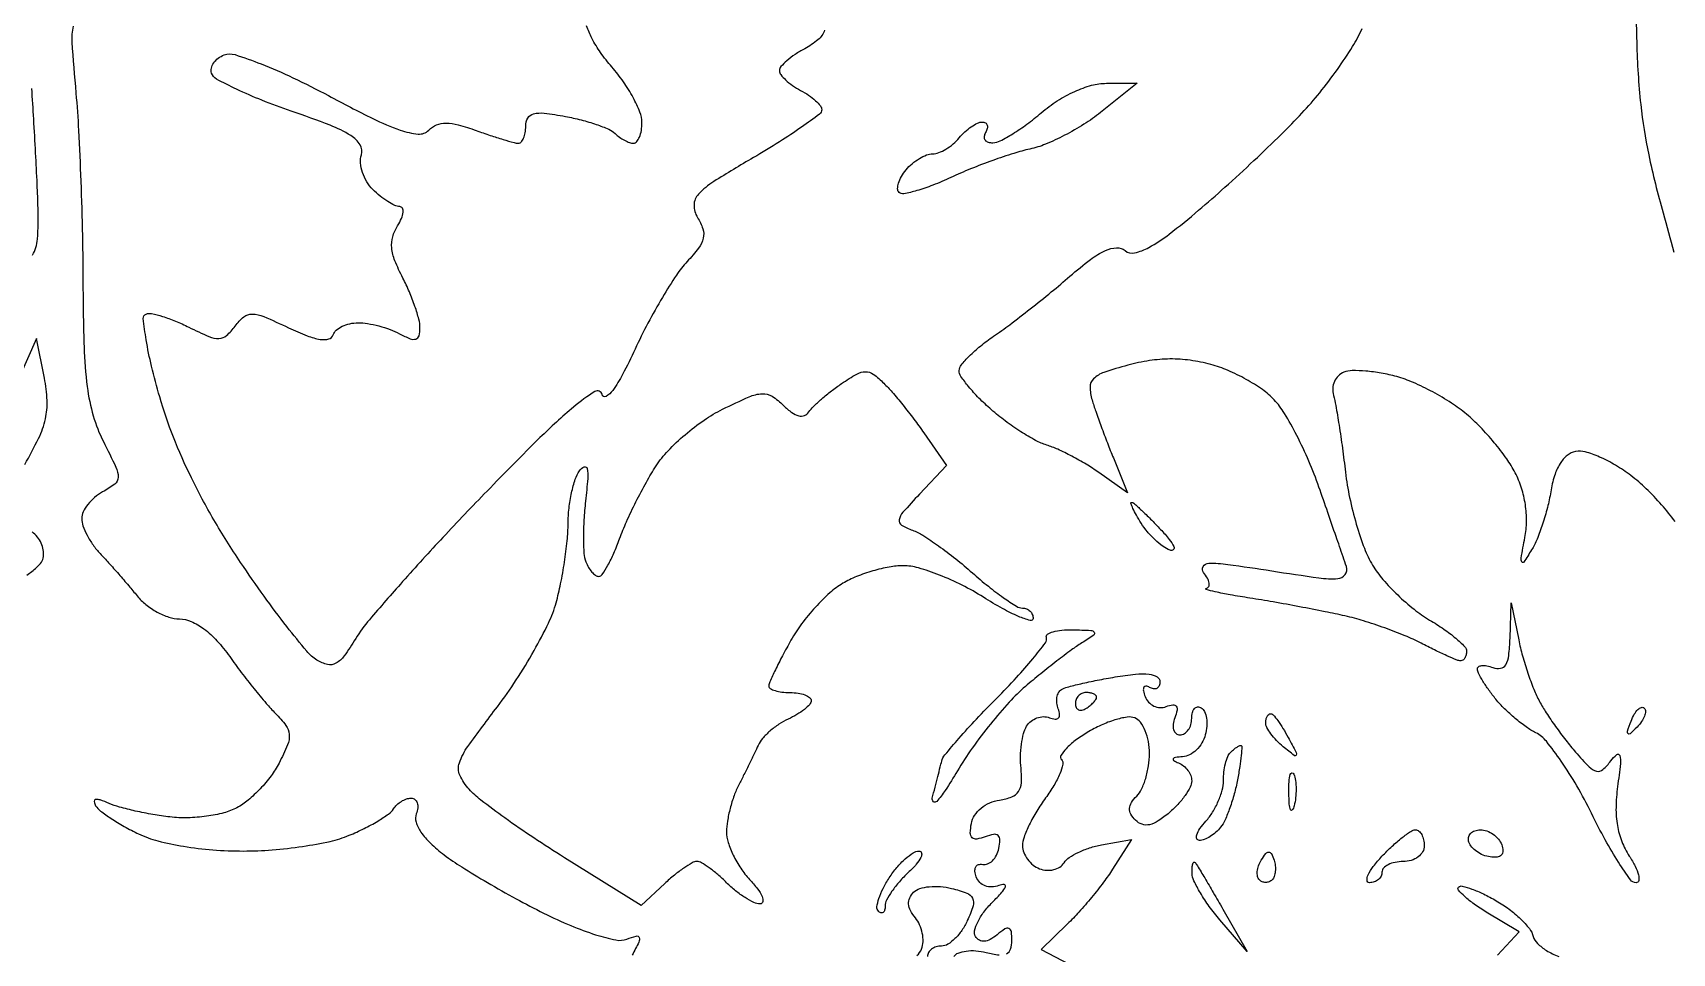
# Model space of a CAD drawing. Extents: x 0 to 102, y 0 to 135.
# Drawn here: x 58.07 to 71.19, y 37.76 to 45.13 of the extents above; entities that cross this region are included whole.
import ezdxf

# ---------------------------------------------------------------- set-up
doc = ezdxf.new("R2010")
doc.units = 0
doc.header["$MEASUREMENT"] = 0

msp = doc.modelspace()

# ---------------------------------------------------------------- linework, layer by layer
for points in [[(70.888295, 45.860326, 0.004695), (70.902589, 45.048696, 0.019161), (70.934776, 44.556607, 0.026706), (70.998621, 44.153391, 0.016604), (71.114185, 43.688487, -0.006841), (71.199078, 43.373381, -0.006465)], [(58.39119, 45.18334, 0.079707), (58.379742, 45.054059, 0.004392), (58.412138, 44.64765, -0.009139), (58.433189, 44.347621, -0.00378), (58.451174, 43.941108, -0.003739), (58.463903, 43.504898, -0.004808), (58.46875, 43.1037, 0.00724), (58.477048, 42.614078, 0.024666), (58.502765, 42.296274, 0.037189), (58.551359, 42.061871, 0.048128), (58.631747, 41.857609, -0.007993), (58.732822, 41.651082, -0.11412), (58.749951, 41.571455, -0.226491), (58.722404, 41.51597, -0.043301), (58.625525, 41.452783, 0.052685), (58.561678, 41.409414, 0.051227), (58.507634, 41.353287, 0.055602), (58.470723, 41.293492, 0.110938), (58.4586, 41.239523, 0.087222), (58.468885, 41.181014, 0.034456), (58.50209, 41.106035, 0.032797), (58.549993, 41.028138, 0.035211), (58.60665, 40.959114, -0.006491), (58.673951, 40.886103, -0.003574), (58.754457, 40.795159, -0.003563), (58.834809, 40.701735, -0.005703), (58.901922, 40.620714, 0.054914), (58.972366, 40.550929, 0.043127), (59.062056, 40.491553, 0.044434), (59.156378, 40.450584, 0.077347), (59.240322, 40.436471, -0.101514), (59.334895, 40.415867, -0.056848), (59.436829, 40.356083, -0.04726), (59.541182, 40.261097, -0.030963), (59.643, 40.13415, 0.00879), (59.735312, 40.007983, 0.007296), (59.837816, 39.87695, 0.007378), (59.935273, 39.759632, 0.01968), (60.009203, 39.679842, -0.036027), (60.092641, 39.583672, -0.143872), (60.119605, 39.511342, -0.117279), (60.105883, 39.42762, -0.02033), (60.03757, 39.281222, -0.041105), (59.973845, 39.179446, -0.028646), (59.886618, 39.075646, -0.029011), (59.790754, 38.985139, -0.05186), (59.701097, 38.924454, -0.058574), (59.596286, 38.883272, -0.029983), (59.457557, 38.855523, -0.028969), (59.307085, 38.843527, -0.034684), (59.165129, 38.850304, -0.013553), (59.028507, 38.870136, -0.011996), (58.887446, 38.898033, -0.012137), (58.761602, 38.929297, -0.035556), (58.677372, 38.958985, 0.019509), (58.607559, 38.986138, 0.12599), (58.570184, 38.989182, 0.403676), (58.55856, 38.973373, 0.105459), (58.570257, 38.940664, 0.091442), (58.608905, 38.897991, 0.017837), (58.693892, 38.837728, 0.018401), (58.799473, 38.773817, 0.016119), (58.914171, 38.714787, 0.047265), (59.068561, 38.658674, 0.022928), (59.27422, 38.615205, 0.021266), (59.50819, 38.58701, 0.019353), (59.751204, 38.5776, 0.019871), (59.983033, 38.586817, 0.016875), (60.226496, 38.6145, 0.017206), (60.44663, 38.654871, 0.04503), (60.599783, 38.703218, 0.016488), (60.718776, 38.757611, 0.019294), (60.827707, 38.817164, 0.018585), (60.915055, 38.873901, 0.101345), (60.953508, 38.914718, -0.06614), (60.980384, 38.947571, -0.052118), (61.017037, 38.975372, -0.053446), (61.057403, 38.994276, -0.082986), (61.095244, 39.0006, -0.16585), (61.125012, 38.990447, -0.150973), (61.143753, 38.963841, -0.108534), (61.147726, 38.923354, -0.062075), (61.135883, 38.875464, 0.170602), (61.134013, 38.809765, 0.071955), (61.173201, 38.72929, 0.05343), (61.24923, 38.639679, 0.029116), (61.359482, 38.546391, 0.020939), (61.499558, 38.450116, 0.007644), (61.705352, 38.325356, 0.007563), (61.93481, 38.195623, 0.008971), (62.155491, 38.08031, 0.01623), (62.373646, 37.979965, 0.023936), (62.57158, 37.907536, 0.024403), (62.734168, 37.865304, 0.143917), (62.820983, 37.87231, -0.027391), (62.896807, 37.896736, -0.393196), (62.919677, 37.884467, -0.197027), (62.917515, 37.848421, -0.010604), (62.864665, 37.744428, 0.029241)], [(64.403449, 45.150324, -0.133792), (64.350942, 45.074414, -0.052112), (64.2444, 45.002223, 0.024087), (64.166975, 44.955858, 0.031815), (64.101596, 44.906019, 0.033078), (64.054589, 44.859416, 0.182897), (64.0422, 44.826681, 0.167368), (64.05318, 44.794798, 0.039187), (64.091903, 44.752531, 0.036148), (64.146627, 44.708409, 0.028727), (64.2114, 44.6688, -0.027344), (64.276177, 44.629434, -0.034911), (64.330897, 44.586033, -0.037481), (64.369782, 44.544754, -0.171813), (64.3806, 44.514201, -0.236997), (64.362425, 44.478011, -0.00696), (64.219988, 44.375015, -0.012554), (64.043385, 44.257526, -0.008158), (63.833834, 44.130311, 0.007219), (63.517635, 43.939162, 0.06556), (63.39347, 43.836871, 0.187205), (63.358786, 43.750191, 0.143154), (63.386647, 43.651016, -0.060406), (63.429203, 43.560051, -0.137618), (63.432465, 43.484944, -0.104683), (63.395413, 43.405982, -0.02672), (63.303801, 43.297384, 0.041922), (63.218027, 43.189205, 0.012599), (63.106084, 43.011208, 0.012532), (62.990055, 42.804331, 0.013288), (62.886893, 42.595851, -0.011894), (62.787684, 42.393947, -0.037136), (62.707987, 42.265331, -0.110134), (62.654436, 42.218132, -0.505124), (62.62273, 42.232766, 0.523007), (62.565741, 42.257139, 0.034747), (62.395068, 42.132935, 0.020441), (62.126206, 41.887718, 0.004944), (61.702541, 41.459962, 0.004931), (61.349782, 41.08944, 0.005962), (61.026345, 40.734547, 0.005114), (60.761078, 40.430205, 0.040096), (60.651101, 40.278264, -0.019958), (60.5591, 40.139749, -0.110012), (60.492475, 40.08067, -0.186974), (60.425568, 40.071471, -0.081654), (60.341535, 40.106603, -0.078991), (60.260077, 40.177559, -0.00829), (60.100602, 40.374782, -0.010103), (59.918167, 40.618191, -0.007936), (59.730057, 40.889002, -0.015545), (59.51575, 41.23072, -0.018697), (59.336714, 41.565036, -0.019841), (59.192535, 41.892633, -0.023198), (59.082927, 42.214167, -0.011317), (59.017686, 42.459894, -0.018436), (58.974822, 42.671337, -0.01282), (58.951293, 42.841365, -0.344552), (58.973694, 42.877758, -0.142654), (59.018217, 42.88097, -0.02184), (59.105122, 42.858312, -0.022924), (59.207996, 42.821392, -0.018086), (59.315711, 42.772437, 0.013833), (59.476598, 42.697661, 0.107869), (59.557267, 42.681937, 0.177946), (59.618054, 42.705837, 0.053203), (59.686126, 42.780736, -0.063407), (59.756509, 42.855083, -0.180778), (59.822881, 42.877702, -0.093351), (59.915602, 42.857414, -0.010374), (60.114108, 42.768214, 0.016789), (60.263778, 42.703254, 0.054214), (60.368203, 42.674623, 0.104333), (60.435643, 42.677906, 0.253343), (60.470869, 42.710907, -0.133841), (60.495536, 42.747919, -0.066698), (60.542897, 42.779197, -0.058881), (60.604274, 42.800413, -0.05385), (60.670812, 42.8076, -0.041263), (60.746874, 42.801312, -0.023363), (60.837327, 42.781874, -0.023193), (60.927283, 42.753577, -0.035076), (61.002162, 42.720023, 0.025008), (61.086939, 42.679968, 0.168636), (61.132652, 42.677348, 0.267796), (61.157956, 42.703411, 0.061904), (61.1658, 42.766525, 0.064437), (61.156863, 42.835587, 0.018396), (61.125466, 42.939214, 0.018197), (61.081051, 43.05463, 0.018377), (61.028494, 43.166124, -0.02463), (60.965129, 43.30502, -0.07006), (60.940023, 43.408122, -0.093396), (60.947731, 43.496213, -0.071298), (60.98691, 43.584923, 0.03585), (61.018034, 43.643757, 0.077153), (61.031228, 43.693175, 0.149146), (61.02512, 43.725075, 0.278235), (61.00336, 43.7382, -0.111053), (60.963875, 43.747079, -0.030213), (60.907477, 43.778096, -0.029004), (60.846089, 43.822033, -0.026557), (60.788271, 43.874015, -0.062383), (60.739683, 43.936517, -0.055189), (60.705594, 44.011654, -0.058275), (60.690279, 44.087498, -0.097849), (60.697534, 44.151855, 0.223786), (60.686706, 44.232799, 0.11026), (60.611049, 44.307324, 0.04763), (60.447595, 44.388927, 0.009151), (60.136054, 44.50249, -0.01161), (59.901388, 44.589341, -0.016727), (59.698442, 44.677823, -0.012482), (59.537323, 44.759576, -0.191763), (59.498073, 44.806427, -0.136934), (59.49621, 44.846681, -0.094718), (59.514687, 44.888643, -0.081805), (59.550621, 44.92593, -0.068664), (59.598761, 44.952449, -0.171187), (59.685483, 44.954819, -0.015159), (59.894857, 44.880265, -0.018027), (60.149267, 44.770158, -0.011932), (60.433371, 44.626427, 0.007571), (60.788179, 44.443022, 0.032342), (61.007875, 44.350839, 0.058498), (61.151584, 44.319342, 0.224747), (61.23549, 44.34933, -0.098875), (61.298912, 44.391638, -0.099405), (61.373597, 44.406235, -0.065255), (61.472605, 44.392741, -0.020299), (61.616012, 44.347375, 0.006028), (61.727785, 44.308475, 0.007803), (61.831272, 44.275638, 0.00609), (61.918396, 44.250635, 0.066922), (61.954356, 44.2458, 0.218186), (61.976336, 44.255871, 0.078334), (61.994926, 44.285843, 0.059562), (62.007593, 44.329921, 0.040235), (62.0118, 44.382115, -0.127941), (62.028652, 44.446896, -0.208094), (62.073128, 44.48081, -0.091174), (62.160408, 44.48599, -0.014795), (62.32905, 44.460132, -0.017527), (62.456398, 44.432084, -0.019611), (62.576716, 44.396041, -0.019315), (62.676048, 44.35764, -0.091005), (62.72667, 44.323817, 0.037379), (62.762418, 44.293961, 0.034041), (62.803312, 44.268717, 0.035754), (62.84309, 44.251263, 0.085717), (62.87472, 44.2458, 0.223689), (62.90063, 44.258002, 0.07613), (62.922519, 44.294638, 0.057907), (62.937449, 44.348392, 0.038827), (62.9424, 44.412056, 0.096028), (62.926399, 44.494605, 0.028716), (62.871502, 44.611106, 0.027634), (62.793418, 44.737604, 0.026724), (62.701045, 44.856206, -0.02605), (62.61151, 44.970844, -0.033253), (62.542083, 45.085497, -0.035186), (62.498896, 45.1855, -0.169667)], [(71.211087, 41.215887, 0.020689), (71.102539, 41.349564, 0.020402), (70.978341, 41.479143, 0.028557), (70.856606, 41.583504, 0.028438), (70.73368, 41.666657, 0.031368), (70.605968, 41.732362, 0.033036), (70.491098, 41.773825, 0.118198), (70.413654, 41.777316, 0.12597), (70.346024, 41.745405, 0.082349), (70.289188, 41.679942, 0.062953), (70.244835, 41.581919, 0.034264), (70.214579, 41.453089, -0.021739), (70.188418, 41.327672, -0.017298), (70.149708, 41.194909, -0.017626), (70.105173, 41.074236, -0.041379), (70.061562, 40.9887, -0.008568), (69.99909, 40.891524, -0.566288), (69.982786, 40.892311, -0.168591), (69.977806, 40.923561, -0.003185), (70.008186, 41.088275, 0.044797), (70.021033, 41.217325, 0.039705), (70.011632, 41.352043, 0.039436), (69.980908, 41.48453, 0.042662), (69.930304, 41.606948, 0.035487), (69.862268, 41.718369, 0.01843), (69.76282, 41.847571, 0.018232), (69.650412, 41.973352, 0.026386), (69.541611, 42.075172, 0.031212), (69.420455, 42.164834, 0.020204), (69.270302, 42.253679, 0.020317), (69.115942, 42.328867, 0.035824), (68.982362, 42.376272, 0.022701), (68.85856, 42.404478, 0.023701), (68.734476, 42.420854, 0.02423), (68.626488, 42.424676, 0.088564), (68.559468, 42.411804, 0.105164), (68.515508, 42.383256, 0.090919), (68.484211, 42.337893, 0.087658), (68.470282, 42.282821, 0.088619), (68.476153, 42.226531, -0.027039), (68.494855, 42.145426, -0.004572), (68.52073, 41.988501, -0.004986), (68.547636, 41.803345, -0.004416), (68.572023, 41.610046, 0.023088), (68.605311, 41.407428, 0.01883), (68.658983, 41.194264, 0.01923), (68.723443, 41.001543, 0.046321), (68.789316, 40.86649, 0.041218), (68.872344, 40.752319, 0.023363), (68.98993, 40.628076, 0.023195), (69.121003, 40.513157, 0.035113), (69.245867, 40.427138, -0.017838), (69.358986, 40.354836, -0.024766), (69.454446, 40.281677, -0.022945), (69.525174, 40.215877, -0.196366), (69.5412, 40.176644, -0.059083), (69.537742, 40.147485, -0.078061), (69.52754, 40.122797, -0.096543), (69.512436, 40.10626, -0.160905), (69.494699, 40.1004, -0.098776), (69.464912, 40.106342, -0.006215), (69.382325, 40.14187, -0.008962), (69.284547, 40.187498, -0.006527), (69.177449, 40.241576, 0.022211), (69.049463, 40.301241, 0.011919), (68.886827, 40.363943, 0.011847), (68.717588, 40.420112, 0.018156), (68.5683, 40.459898, 0.00643), (68.408529, 40.494166, 0.003189), (68.205049, 40.53373, 0.003164), (67.993534, 40.572075, 0.004634), (67.8069, 40.60291, -0.005058), (67.649498, 40.629053, -0.011115), (67.529838, 40.652928, -0.017075), (67.457138, 40.671747, -0.798022), (67.457709, 40.680688, 0.236588), (67.477503, 40.694959, 0.163412), (67.481917, 40.722741, 0.089696), (67.467676, 40.762332, 0.042151), (67.436475, 40.807119, -0.315906), (67.432596, 40.855045, -0.259058), (67.47791, 40.881754, -0.040974), (67.630425, 40.873164, -0.00436), (67.982223, 40.821115, 0.004309), (68.359943, 40.765191, 0.048658), (68.510993, 40.758975, 0.225652), (68.569188, 40.790765, 0.240167), (68.579205, 40.854645, 0.003281), (68.552538, 40.934467, 0.000471), (68.496799, 41.097235, 0.000535), (68.430484, 41.289621, 0.000457), (68.360194, 41.492236, 0.018054), (68.279639, 41.699342, 0.016795), (68.182543, 41.905246, 0.017053), (68.083876, 42.082336, 0.05299), (68.001456, 42.191136, 0.050746), (67.908027, 42.27229, 0.026304), (67.777023, 42.354643, 0.025857), (67.632177, 42.425849, 0.035557), (67.49516, 42.473411, 0.03137), (67.328785, 42.507192, 0.036432), (67.167651, 42.517642, 0.03569), (67.003917, 42.504611, 0.028074), (66.829701, 42.468042, 0.015889), (66.638567, 42.410003, 0.111729), (66.556124, 42.359557, 0.203191), (66.528182, 42.29314, 0.073494), (66.543736, 42.189832, 0.009976), (66.573393, 42.099157, 0.004031), (66.617304, 41.976627, 0.003987), (66.666694, 41.845473, 0.00505), (66.714515, 41.725125), (66.828563, 41.44635), (66.598631, 41.608276, 0.018125), (66.496919, 41.674526, 0.013893), (66.38134, 41.739675, 0.014105), (66.269644, 41.794639, 0.03205), (66.1818, 41.828207, -0.048912), (66.092353, 41.865885, -0.018018), (65.974235, 41.935482, -0.017658), (65.849853, 42.021271, -0.020284), (65.73765, 42.111945, -0.017768), (65.639184, 42.204742, -0.023029), (65.556137, 42.296899, -0.021677), (65.495236, 42.378008, -0.153017), (65.480978, 42.424589, -0.170799), (65.497031, 42.46926, -0.025527), (65.561983, 42.541206, -0.026242), (65.650819, 42.621175, -0.019911), (65.755928, 42.699537, 0.011213), (65.8849, 42.792243, 0.005178), (66.048634, 42.918277, 0.005125), (66.218097, 43.054373, 0.007091), (66.367085, 43.180133, -0.016088), (66.532048, 43.314372, -0.054027), (66.65112, 43.386225, -0.096549), (66.740376, 43.408303, -0.187843), (66.808968, 43.385468, 0.233013), (66.885014, 43.367272, 0.069942), (66.99952, 43.410718, 0.03949), (67.16139, 43.517058, 0.010983), (67.397184, 43.708572, 0.007468), (67.60727, 43.892477, 0.005178), (67.839435, 44.106316, 0.005223), (68.058181, 44.316373, 0.010705), (68.2243, 44.48639, 0.018817), (68.366064, 44.64974, 0.014769), (68.507553, 44.836789, 0.015014), (68.628892, 45.018782, 0.035145), (68.705502, 45.16319, -0.060705)], [(58.064012, 43.34901, 0.122779), (58.104962, 43.477309, 0.023326), (58.109405, 43.724465, 0.004179), (58.102337, 43.915289, 0.001811), (58.089893, 44.169021, 0.001792), (58.074714, 44.438762, 0.00238), (58.058863, 44.683959, 0.008786)], [(58.002381, 41.673364, 0.020088), (58.113646, 41.882004, 0.05638), (58.168321, 42.038004, 0.066963), (58.181818, 42.186335, 0.038259), (58.160344, 42.365229), (58.097725, 42.6807), (57.900899, 42.240627, -0.016942)], [(58.020563, 40.786451, 0.01698), (58.098007, 40.847912, 0.073719), (58.136511, 40.891917, 0.111305), (58.152184, 40.93486, 0.07131), (58.151432, 40.98816, 0.0661), (58.13507, 41.043291, 0.068159), (58.105002, 41.091613, 0.055436), (58.061917, 41.133166, 0.043218)], [(65.85993, 37.75502, 0.208418), (65.892412, 37.791337, 0.079864), (65.9034, 37.859688, 0.032773), (65.898671, 37.931758, 0.271926), (65.879318, 37.956589, 0.244696), (65.846355, 37.953208, 0.02764), (65.784032, 37.907051, -0.045745), (65.728915, 37.869238, -0.10842), (65.681545, 37.854902, -0.151389), (65.642546, 37.86373, -0.124159), (65.611746, 37.893606, -0.199094), (65.604322, 37.939458, -0.05619), (65.629296, 38.009, -0.047264), (65.678103, 38.088339, -0.034873), (65.745802, 38.166202, 0.012465), (65.822637, 38.246966, 0.091805), (65.850451, 38.292085, 0.515378), (65.839684, 38.308434, 0.101106), (65.798189, 38.301529, -0.082535), (65.741763, 38.289991, -0.100593), (65.68867, 38.298749, -0.106809), (65.645534, 38.326815, -0.104063), (65.617346, 38.370427, -0.06738), (65.606798, 38.415102, -0.143629), (65.613371, 38.449646, -0.194392), (65.635415, 38.468728, -0.133986), (65.66877, 38.470835, 0.148937), (65.708512, 38.474518, 0.097314), (65.747252, 38.500017, 0.081073), (65.779122, 38.543468, 0.064015), (65.798772, 38.598453, 0.045534), (65.807304, 38.666712, 0.22809), (65.792188, 38.701005, 0.227045), (65.75589, 38.710684, 0.045153), (65.689466, 38.691859, -0.048402), (65.622032, 38.67322, -0.238205), (65.585396, 38.684342, -0.213051), (65.570043, 38.721851, -0.039319), (65.578434, 38.797906, -0.099245), (65.604701, 38.862483, -0.073077), (65.656339, 38.920176, -0.068852), (65.725841, 38.963494, -0.069733), (65.804195, 38.986078, 0.054703), (65.901241, 39.010929, 0.155431), (65.955394, 39.053689, 0.136782), (65.978798, 39.123804, 0.038716), (65.975648, 39.239929, -0.031151), (65.971645, 39.334662, -0.028257), (65.979137, 39.432336, -0.029374), (65.995964, 39.519002, -0.075911), (66.020825, 39.577468, -0.08678), (66.055744, 39.616748, -0.079283), (66.102976, 39.643337, -0.08133), (66.154986, 39.653459, -0.099402), (66.203749, 39.645176, 0.063657), (66.248475, 39.634265, 0.228224), (66.275483, 39.643717, 0.228224), (66.284935, 39.670725, 0.063657), (66.274024, 39.715451, -0.061818), (66.262459, 39.762117, -0.070644), (66.263452, 39.80806, -0.081381), (66.276336, 39.84629, -0.137739), (66.299483, 39.870584, -0.068747), (66.344935, 39.889723, -0.007704), (66.453985, 39.917086, -0.00924), (66.585505, 39.945389, -0.007375), (66.72825, 39.971177, -0.015555), (66.892369, 39.993114, -0.051492), (67.001245, 39.992992, -0.101359), (67.064703, 39.972941, -0.272114), (67.0878, 39.933643, -0.096361), (67.081373, 39.900605, -0.174161), (67.063233, 39.8803, -0.171465), (67.036082, 39.875996, -0.09305), (67.004169, 39.888301, 0.109323), (66.975735, 39.898225, 0.321737), (66.958594, 39.888759, 0.164363), (66.955219, 39.86026, 0.03964), (66.96887, 39.814036, 0.094899), (66.996527, 39.769493, 0.096876), (67.038507, 39.738706, 0.098857), (67.088247, 39.726399, 0.103337), (67.138061, 39.734461, -0.054768), (67.190532, 39.74825, -0.273297), (67.217602, 39.737249, -0.21953), (67.224722, 39.705263, -0.038324), (67.206608, 39.644519, 0.059953), (67.193471, 39.59234, 0.105724), (67.197174, 39.548244, 0.149958), (67.216652, 39.519288, 0.171902), (67.247949, 39.5082, 0.13957), (67.283662, 39.518367, 0.099996), (67.31409, 39.546944, 0.085394), (67.334581, 39.589683, 0.069284), (67.3416, 39.640093, -0.05878), (67.347157, 39.687199, -0.126121), (67.364118, 39.719325, -0.191145), (67.389203, 39.731641, -0.159385), (67.418258, 39.724609, -0.15438), (67.444434, 39.694209, -0.064046), (67.459406, 39.641471, -0.054994), (67.461937, 39.576323, -0.046215), (67.450691, 39.508116, -0.070276), (67.423447, 39.442971, -0.066959), (67.378866, 39.386716, -0.071671), (67.324413, 39.347525, -0.108535), (67.268283, 39.332321, 0.018708), (67.212154, 39.327499, 0.220013), (67.194003, 39.316213, 0.430284), (67.197399, 39.301792, 0.035851), (67.23585, 39.282971, -0.074963), (67.276279, 39.25911, -0.06349), (67.310536, 39.223152, -0.065522), (67.333717, 39.18107, -0.093431), (67.3416, 39.139252, -0.119222), (67.329713, 39.090107, -0.034617), (67.289089, 39.022925, -0.032666), (67.231254, 38.951166, -0.029764), (67.162839, 38.885143, -0.031094), (67.074228, 38.818348, -0.090693), (67.004041, 38.788436, -0.136395), (66.945131, 38.791333, -0.116813), (66.892119, 38.824041, -0.068435), (66.855446, 38.872408, -0.141295), (66.844659, 38.918199, -0.130435), (66.859654, 38.965208, -0.054356), (66.90168, 39.01752, 0.087802), (66.940683, 39.073296, 0.03646), (66.973379, 39.159582, 0.034644), (66.99571, 39.259421, 0.037716), (67.0032, 39.358575, 0.045325), (66.994575, 39.453525, 0.052012), (66.968972, 39.540881, 0.05943), (66.931361, 39.608476, 0.145493), (66.886679, 39.642824, 0.130638), (66.824323, 39.649496, 0.035566), (66.726873, 39.627264, 0.033433), (66.615856, 39.585192, 0.029331), (66.506283, 39.527065, 0.024094), (66.40921, 39.461426, 0.042093), (66.336705, 39.396947, 0.056261), (66.295407, 39.342327, 0.342631), (66.299544, 39.309456, -0.259557), (66.310253, 39.271861, -0.040774), (66.285747, 39.195861, -0.03657), (66.238811, 39.102662, -0.024255), (66.17234, 39.002985, 0.022974), (66.101784, 38.897766, 0.023874), (66.04215, 38.78783, 0.024439), (66.000004, 38.688261, 0.088113), (65.988, 38.620671, 0.091647), (65.998115, 38.565949, 0.066723), (66.027785, 38.511486, 0.065178), (66.071663, 38.465527, 0.078153), (66.123438, 38.435717, 0.075551), (66.179833, 38.423367, 0.075988), (66.237235, 38.428368, 0.081892), (66.286807, 38.449445, 0.113431), (66.320641, 38.483682, -0.107481), (66.360614, 38.525095, -0.035922), (66.434195, 38.566944, -0.033815), (66.524814, 38.602898, -0.032692), (66.620475, 38.62679), (66.858544, 38.66996), (66.708849, 38.43343, -0.01958), (66.636282, 38.328128, -0.011189), (66.540981, 38.206576, -0.011163), (66.439486, 38.088406, -0.018163), (66.347591, 37.993311), (66.136028, 37.789721), (66.361679, 37.671491, 0.040499)], [(65.141991, 37.74008, 0.128569), (65.179899, 37.792939, 0.084896), (65.191542, 37.851264, 0.056279), (65.185746, 37.919442, 0.054924), (65.164457, 37.9866, 0.069111), (65.130125, 38.042008, -0.052685), (65.091374, 38.100204, -0.104279), (65.076411, 38.153364, -0.122817), (65.085184, 38.202172, -0.091036), (65.116429, 38.247469, -0.122804), (65.164753, 38.276502, -0.048883), (65.241096, 38.291894, -0.044534), (65.330603, 38.29299, -0.04231), (65.420486, 38.278361, -0.027801), (65.542448, 38.240434, -0.192718), (65.587849, 38.199158, -0.194075), (65.592054, 38.138135, -0.028242), (65.546043, 38.019878, -0.042714), (65.502156, 37.94195, -0.048309), (65.447214, 37.876031, -0.054479), (65.389998, 37.830647, -0.141364), (65.33992, 37.8162, 0.073022), (65.296619, 37.809842, 0.087654), (65.259888, 37.791349, 0.100532), (65.235333, 37.763862, 0.132956), (65.2266, 37.7316, 0.092995)], [(69.788565, 37.744182), (69.961416, 37.929716), (69.699467, 38.089017, -0.017065), (69.601907, 38.153006, -0.029725), (69.526328, 38.213385, -0.032028), (69.476958, 38.263968, -0.392076), (69.4779, 38.2887, -0.265459), (69.50728, 38.296719, -0.023881), (69.582981, 38.273281, -0.026068), (69.676117, 38.233889, -0.017193), (69.778915, 38.179501, -0.030259), (69.881288, 38.112206, -0.031401), (69.973459, 38.033811, -0.033085), (70.043926, 37.956181, -0.104159), (70.075198, 37.893589, 0.139293), (70.108344, 37.837352, 0.052551), (70.181349, 37.781112, 0.04686), (70.278397, 37.733303, 0.041698)], [(65.438292, 37.731911, -0.163891), (65.47313, 37.7608, -0.060101), (65.535959, 37.776668, -0.051461), (65.614263, 37.778586, -0.041915), (65.697085, 37.765039, 0.030636), (65.800175, 37.745784, 0.139267)]]:
    msp.add_lwpolyline(points, format="xyb")
for points in [[(66.659755, 44.7252), (66.906381, 44.7252), (66.612003, 44.491258, -0.0276), (66.479489, 44.397391, -0.020845), (66.324622, 44.308833, -0.021233), (66.171698, 44.237715, -0.044948), (66.047063, 44.19875, 0.023106), (65.917865, 44.164467, 0.010026), (65.749404, 44.107585, 0.009897), (65.572401, 44.039852, 0.012969), (65.413696, 43.970645, -0.015874), (65.270975, 43.909393, -0.023744), (65.142455, 43.86592, -0.020618), (65.037958, 43.840629, -0.250456), (64.999791, 43.852209, -0.202275), (64.988011, 43.881176, -0.072168), (64.995135, 43.926177, -0.057171), (65.018491, 43.979141, -0.040819), (65.055703, 44.032256, -0.043596), (65.104497, 44.081593, -0.039983), (65.162473, 44.123323, -0.04239), (65.220546, 44.152039, -0.093898), (65.2689, 44.1612, 0.092812), (65.317141, 44.170233, 0.042584), (65.374828, 44.198477, 0.040219), (65.432255, 44.239545, 0.044245), (65.4804, 44.2881, -0.033609), (65.526548, 44.336662, -0.035345), (65.578056, 44.377723, -0.037787), (65.627272, 44.406351, -0.113303), (65.664952, 44.415, -0.128987), (65.690861, 44.408203, -0.189549), (65.705552, 44.390149, -0.145901), (65.706062, 44.362774, -0.070726), (65.6919, 44.3304, 0.10797), (65.680652, 44.298448, 0.189095), (65.687504, 44.271661, 0.165396), (65.711943, 44.254259, 0.080673), (65.750357, 44.249238, 0.111308), (65.809743, 44.264575, 0.020099), (65.909649, 44.321068, 0.020786), (66.02332, 44.398235, 0.0175), (66.137115, 44.488938, -0.034579), (66.266094, 44.584733, -0.036298), (66.405034, 44.660118, -0.039056), (66.540806, 44.709139, -0.067205)], [(64.878358, 42.323099, -0.020234), (64.943433, 42.253139, -0.007704), (65.028578, 42.150679, -0.007614), (65.117785, 42.036383, -0.009249), (65.197726, 41.926514), (65.380351, 41.6655), (65.163142, 41.43535, 0.00853), (65.030559, 41.289976, 0.133767), (65.001207, 41.230194, 0.314567), (65.019955, 41.188108, 0.048134), (65.107417, 41.146292, -0.053768), (65.189966, 41.105679, -0.013476), (65.314728, 41.021854, -0.013606), (65.452993, 40.917666, -0.013319), (65.586394, 40.805393, 0.01222), (65.714149, 40.69739, 0.016371), (65.835403, 40.606235, 0.013536), (65.939388, 40.537389, 0.140348), (65.988244, 40.5234, -0.097075), (66.02044, 40.51709, -0.097462), (66.04782, 40.499096, -0.098393), (66.066154, 40.472236, -0.101037), (66.0726, 40.440663, -0.497862), (66.049442, 40.42317, -0.031435), (65.955904, 40.456237, -0.026643), (65.827793, 40.519059, -0.013996), (65.675337, 40.609863, 0.024736), (65.505231, 40.706293, 0.023156), (65.322703, 40.787794, 0.023832), (65.154044, 40.844809, 0.069696), (65.03274, 40.8618, 0.045276), (64.921589, 40.851714, 0.025488), (64.78964, 40.820549, 0.025255), (64.658602, 40.775165, 0.037432), (64.549677, 40.72137, 0.05001), (64.445868, 40.645123, 0.024693), (64.329736, 40.52959, 0.024224), (64.22001, 40.396688, 0.032435), (64.134774, 40.265701, 0.006529), (64.066903, 40.141162, 0.009084), (64.009645, 40.027809, 0.006091), (63.964809, 39.931925, 0.106706), (63.9576, 39.898531, 0.267326), (63.969112, 39.878538, 0.057094), (64.007303, 39.861855, 0.045418), (64.061973, 39.850372, 0.02907), (64.1268, 39.8466, -0.036312), (64.191601, 39.841888, -0.054859), (64.246297, 39.827642, -0.071855), (64.283754, 39.806795, -0.234003), (64.296, 39.782061, -0.186285), (64.284313, 39.75178, -0.038778), (64.242117, 39.711949, -0.035808), (64.182802, 39.670714, -0.027173), (64.11257, 39.634011, 0.039759), (64.038152, 39.592706, 0.033081), (63.966214, 39.537755, 0.034315), (63.906887, 39.47823, 0.073009), (63.871919, 39.4236, -0.005716), (63.843185, 39.361773, -0.002336), (63.802793, 39.278399, -0.002311), (63.758564, 39.189228, -0.002952), (63.716949, 39.107498, 0.033138), (63.679502, 39.021484, 0.022388), (63.647914, 38.919223, 0.022599), (63.626197, 38.817154, 0.041136), (63.6192, 38.73225, 0.076177), (63.632274, 38.646936, 0.036217), (63.673234, 38.543339, 0.034827), (63.732748, 38.439047, 0.041527), (63.803147, 38.350403, -0.025514), (63.866953, 38.275135, -0.061154), (63.903876, 38.212117, -0.145853), (63.908619, 38.172168, -0.364833), (63.887747, 38.1546, -0.110683), (63.838318, 38.165678, -0.030332), (63.767881, 38.204302, -0.0291), (63.691273, 38.259041, -0.026707), (63.6192, 38.3238, 0.018684), (63.549387, 38.388582, 0.023091), (63.479537, 38.443298, 0.02234), (63.417957, 38.483086, 0.133021), (63.381352, 38.493, 0.130887), (63.343904, 38.483026, 0.019677), (63.27745, 38.441368, 0.020963), (63.201306, 38.384533, 0.016726), (63.12404, 38.317232), (62.935376, 38.141465), (62.321989, 38.523772, -0.007696), (62.076148, 38.682304, -0.008637), (61.844693, 38.842497, -0.008044), (61.652537, 38.9852, -0.045123), (61.558504, 39.071936, -0.079385), (61.485039, 39.184773, -0.189416), (61.480686, 39.282988, -0.074245), (61.549307, 39.415337, -0.005912), (61.78501, 39.732994, 0.018186), (61.936071, 39.947378, 0.015864), (62.078547, 40.182004, 0.016145), (62.193803, 40.402463, 0.044688), (62.255436, 40.566148, 0.018117), (62.291513, 40.717123, 0.012177), (62.322216, 40.891806, 0.012274), (62.343688, 41.062571, 0.023646), (62.351024, 41.2002, -0.026761), (62.358328, 41.322871, -0.025191), (62.378722, 41.446597, -0.026048), (62.408037, 41.554272, -0.074944), (62.442834, 41.6232, -0.138477), (62.4801, 41.653241, -0.477045), (62.503728, 41.640731, -0.069032), (62.508218, 41.560294, -0.007998), (62.490492, 41.380132, 0.014048), (62.477548, 41.229949, 0.01566), (62.473687, 41.084626, 0.015117), (62.478007, 40.961178, 0.075441), (62.492804, 40.893682, 0.040876), (62.514231, 40.84911, 0.048899), (62.541572, 40.811417, 0.056157), (62.570417, 40.785429, 0.156546), (62.596056, 40.7772, 0.249844), (62.6245, 40.79236, 0.021026), (62.669417, 40.865715, 0.024025), (62.717572, 40.963072, 0.016082), (62.763572, 41.078529, -0.018642), (62.818467, 41.214291, -0.010642), (62.894277, 41.37415, -0.010618), (62.977515, 41.531973, -0.017295), (63.055517, 41.661758, -0.046491), (63.150649, 41.782168, -0.025644), (63.287, 41.91123, -0.025359), (63.439922, 42.028928, -0.036883), (63.586589, 42.115162, -0.010748), (63.800026, 42.214679, -0.088567), (63.903762, 42.23986, -0.157398), (63.983199, 42.21951, -0.05562), (64.076099, 42.145282, 0.036628), (64.141507, 42.08883, 0.097103), (64.197007, 42.062347, 0.156209), (64.242241, 42.064987, 0.153444), (64.277909, 42.093404, -0.05141), (64.314261, 42.136889, -0.014271), (64.379797, 42.197119, -0.014249), (64.458327, 42.261431, -0.014494), (64.539958, 42.320789, -0.019934), (64.661977, 42.397267, -0.129003), (64.731489, 42.416013, -0.161869), (64.793291, 42.395934, -0.036521)], [(66.860836, 41.3694, -0.184897), (66.87849, 41.36264, -0.005042), (66.940464, 41.305892, -0.009795), (67.01233, 41.236054, -0.006483), (67.092213, 41.153203, -0.017971), (67.162438, 41.072852, -0.063747), (67.19843, 41.014799, -0.319256), (67.193784, 40.99069, -0.289927), (67.16859, 40.985637, -0.066036), (67.112546, 41.016129, -0.030342), (67.048347, 41.069205, -0.029397), (66.986586, 41.134117, -0.03589), (66.937213, 41.201834, -0.011422), (66.899072, 41.266131, -0.021226), (66.871611, 41.320177, -0.020425), (66.854965, 41.361042, -0.519586)], [(69.958265, 40.2696, 0.018401), (69.988754, 40.141779, 0.013501), (70.031544, 40.00244, 0.01368), (70.079284, 39.872587, 0.029283), (70.124582, 39.77592, 0.020128), (70.178524, 39.685319, 0.010079), (70.253523, 39.575085, 0.00999), (70.335829, 39.463975, 0.014541), (70.41312, 39.369679, 0.014567), (70.52228, 39.251284, 0.138388), (70.581419, 39.217281, 0.24756), (70.632309, 39.229659, 0.05392), (70.695172, 39.298628, -0.06027), (70.743239, 39.350043, -0.54936), (70.767186, 39.342476, -0.092282), (70.772135, 39.277475, -0.006318), (70.749798, 39.093305, 0.029174), (70.737177, 38.925341, 0.045946), (70.748027, 38.78124, 0.051461), (70.783206, 38.654039, 0.051895), (70.843551, 38.537085, -0.02675), (70.891152, 38.455197, -0.056258), (70.91708, 38.386453, -0.107418), (70.918626, 38.341334, -0.36249), (70.897618, 38.3238, -0.242081), (70.852381, 38.347066, -0.012542), (70.757526, 38.487012, -0.017587), (70.651051, 38.666501, -0.011646), (70.541029, 38.879414, 0.017388), (70.424539, 39.098636, 0.020297), (70.298556, 39.297898, 0.019719), (70.179829, 39.456097, 0.10437), (70.096011, 39.523816, -0.037239), (70.018792, 39.570737, -0.019645), (69.930108, 39.639529, -0.019438), (69.844393, 39.717464, -0.028307), (69.775731, 39.793052, -0.014573), (69.719626, 39.866597, -0.018029), (69.671947, 39.938352, -0.016566), (69.63658, 40.000509, -0.113797), (69.627681, 40.034295, -0.255516), (69.637358, 40.053373, -0.126824), (69.663629, 40.062927, -0.075934), (69.70418, 40.06069, -0.039953), (69.7527, 40.046394, 0.135627), (69.812993, 40.040539, 0.221499), (69.854357, 40.069373, 0.102755), (69.878855, 40.142984, 0.020563), (69.889329, 40.281699), (69.899058, 40.5657)], [(66.38985, 40.349225, -0.005837), (66.534818, 40.344431, -0.237115), (66.561606, 40.329434, -0.411997), (66.557246, 40.306366, -0.010852), (66.461394, 40.243475, 0.018761), (66.380168, 40.188323, 0.005858), (66.262527, 40.099683, 0.005846), (66.133348, 39.997523, 0.006424), (66.010637, 39.895485, 0.031579), (65.881458, 39.770311, 0.015118), (65.731195, 39.594699, 0.014922), (65.584838, 39.401251, 0.020586), (65.466089, 39.218685, -0.010359), (65.369274, 39.062963, -0.041731), (65.300648, 38.974606, -0.390749), (65.275015, 38.972499, -0.298107), (65.265442, 39.0006, 0.000114), (65.287782, 39.087778, 0.000115), (65.310045, 39.174823, 0.000112), (65.329424, 39.250732, 0.00046), (65.341103, 39.2967, -0.111146), (65.366888, 39.347553, -0.006606), (65.479157, 39.479803, -0.009679), (65.619137, 39.634209, -0.006973), (65.781007, 39.801231, 0.009766), (65.939857, 39.966979, 0.014928), (66.070355, 40.117347, 0.009397), (66.171132, 40.245569, 0.243438), (66.17835, 40.287681, -0.337167), (66.187302, 40.312785, -0.073804), (66.231754, 40.333199, -0.049178), (66.302142, 40.346363, -0.027005)], [(66.4956, 39.8466, 0.105053), (66.46332, 39.839742, 0.099167), (66.435851, 39.820282, 0.09642), (66.41744, 39.791207, 0.093332), (66.411, 39.757007, 0.108972), (66.417623, 39.726979, 0.182303), (66.435851, 39.709091, 0.161196), (66.463274, 39.706459, 0.082592), (66.4956, 39.7197, 0.029505), (66.527983, 39.742457, 0.035638), (66.555349, 39.767586, 0.038439), (66.574655, 39.791465, 0.151918), (66.5802, 39.809293, 0.210953), (66.573901, 39.823559, 0.081139), (66.555349, 39.835641, 0.061769), (66.527989, 39.843864, 0.042167)], [(67.973123, 39.6774, -0.218527), (67.993559, 39.668021, -0.01838), (68.03069, 39.621485, -0.021767), (68.072157, 39.559975, -0.015019), (68.113874, 39.48705, -0.003375), (68.17668, 39.367239, -0.245559), (68.176562, 39.345722, -0.467986), (68.161677, 39.342576, -0.005653), (68.074551, 39.412809, -0.028733), (68.02068, 39.462714, -0.032371), (67.975146, 39.516619, -0.034247), (67.943062, 39.566869, -0.125596), (67.9338, 39.603159, -0.050996), (67.936705, 39.631566, -0.070943), (67.945351, 39.655592, -0.091024), (67.958113, 39.671745, -0.182124)], [(70.963061, 39.721939, -0.20742), (70.9733, 39.69603, -0.082976), (70.965629, 39.657842, -0.063152), (70.942065, 39.61366, -0.043285), (70.905298, 39.57024, -0.011214), (70.849416, 39.517209, -0.400052), (70.83307, 39.517606, -0.286372), (70.828661, 39.536644, -0.008399), (70.857939, 39.617599, -0.036269), (70.883487, 39.672386, -0.070189), (70.912646, 39.710824, -0.120343), (70.940373, 39.727525, -0.278911)], [(67.734285, 39.4236, -0.431984), (67.742949, 39.414398, -0.008503), (67.737406, 39.342833, -0.014637), (67.726384, 39.25409, -0.008598), (67.708281, 39.14865, -0.019637), (67.682235, 39.03563, -0.018838), (67.647095, 38.923402, -0.019158), (67.60862, 38.82691, -0.062088), (67.573137, 38.76795, -0.045724), (67.5349, 38.72749, -0.041738), (67.48882, 38.693264, -0.044296), (67.442172, 38.669752, -0.094868), (67.402729, 38.6622, -0.313731), (67.382584, 38.67622, -0.172388), (67.382165, 38.707646, -0.072492), (67.407632, 38.757437, -0.029517), (67.455388, 38.816911, 0.046791), (67.508986, 38.888592, 0.035258), (67.554271, 38.975993, 0.036088), (67.585316, 39.065051, 0.065913), (67.5954, 39.141211, -0.03007), (67.599557, 39.210271, -0.031092), (67.611967, 39.277551, -0.032722), (67.630069, 39.33406, -0.102856), (67.6518, 39.3672, -0.021223), (67.675306, 39.388791, -0.025199), (67.699295, 39.407033, -0.025242), (67.720715, 39.420144, -0.12535)], [(68.158492, 39.19256, -0.06278), (68.171899, 39.141974, -0.030339), (68.176794, 39.075049, -0.029507), (68.173463, 39.003699, -0.037336), (68.161627, 38.93876, -0.087174), (68.146709, 38.906132, -0.597527), (68.133163, 38.907616, -0.080377), (68.122928, 38.95253, -0.012823), (68.119493, 39.0429, -0.014395), (68.120995, 39.134278, -0.052471), (68.129656, 39.191555, -0.333666), (68.143365, 39.202456, -0.31318)], [(69.132947, 38.7468, -0.176222), (69.159604, 38.737104, -0.092734), (69.182281, 38.709523, -0.072895), (69.197631, 38.66845, -0.053082), (69.2028, 38.6199, -0.130775), (69.189839, 38.571191, -0.10214), (69.15345, 38.530012, -0.08892), (69.098692, 38.502464, -0.072314), (69.0336, 38.493, 0.048028), (68.968846, 38.486766, 0.068025), (68.914102, 38.468149, 0.088204), (68.877215, 38.440707, 0.191087), (68.8644, 38.4084, -0.116684), (68.856765, 38.376131, -0.100527), (68.835217, 38.348651, -0.093003), (68.802993, 38.330204, -0.083809), (68.765053, 38.3238, -0.394231), (68.745104, 38.342423, -0.127646), (68.753256, 38.385928, -0.055234), (68.794949, 38.45401, -0.02359), (68.8644, 38.5353, -0.016233), (68.945596, 38.616293, -0.021145), (69.025247, 38.684672, -0.019347), (69.094793, 38.735212, -0.148512)], [(69.651999, 38.7468, -0.085985), (69.703146, 38.737939, -0.066294), (69.753572, 38.711975, -0.065998), (69.795663, 38.673566, -0.083417), (69.822391, 38.628245, -0.081574), (69.832445, 38.579552, -0.201006), (69.819973, 38.545998, -0.179051), (69.785755, 38.528882, -0.06389), (69.730278, 38.529887, -0.060518), (69.675215, 38.544926, -0.05515), (69.623463, 38.573044, -0.05875), (69.582552, 38.609307, -0.101959), (69.559886, 38.648442, -0.126556), (69.557262, 38.685877, -0.143683), (69.57342, 38.717907, -0.123774), (69.606768, 38.739371, -0.081577)], [(65.159903, 38.5776, -0.354925), (65.179652, 38.56156, -0.169502), (65.175152, 38.526929, -0.06398), (65.137781, 38.471456, -0.025043), (65.073352, 38.405104, 0.025238), (65.002482, 38.332062, 0.028782), (64.942588, 38.255254, 0.029813), (64.900073, 38.185147, 0.121982), (64.8882, 38.137204, -0.057323), (64.88442, 38.104342, -0.172344), (64.872408, 38.085617, -0.253638), (64.854879, 38.082747, -0.113201), (64.83444, 38.09556, -0.233404), (64.822717, 38.130147, -0.045202), (64.837688, 38.196431, -0.039571), (64.871171, 38.27752, -0.027345), (64.920991, 38.36346, -0.029726), (64.98195, 38.445424, -0.035293), (65.049049, 38.514696, -0.037965), (65.112623, 38.563517, -0.145766)], [(67.369209, 38.48595, -0.03096), (67.386956, 38.460149, -0.001222), (67.445756, 38.36165, -0.002159), (67.514616, 38.244507, -0.001523), (67.591027, 38.1123), (67.785237, 37.7739), (67.566461, 38.0277, -0.020651), (67.482492, 38.13366, -0.023277), (67.411057, 38.242152, -0.023371), (67.359469, 38.339101, -0.104602), (67.344642, 38.40135, -0.020806), (67.345352, 38.445086, -0.056254), (67.350604, 38.475639, -0.173914), (67.359196, 38.487499, -0.3953)], [(68.000401, 38.504696, -0.052621), (68.010232, 38.460024, -0.052345), (68.010546, 38.414204, -0.057227), (68.001904, 38.374064, -0.115259), (67.984913, 38.346713, -0.098356), (67.961531, 38.33108, -0.097782), (67.9339, 38.325528, -0.098103), (67.906308, 38.330899, -0.099724), (67.883029, 38.346371, -0.149701), (67.868502, 38.373724, -0.07231), (67.866635, 38.413722, -0.061761), (67.876942, 38.459578, -0.052326), (67.898518, 38.504355, -0.024362), (67.934891, 38.557261, -0.233206), (67.958701, 38.569104, -0.286646), (67.979163, 38.556419, -0.033951)]]:
    msp.add_lwpolyline(points, format="xyb", close=True)

doc.saveas('drawing.dxf')
